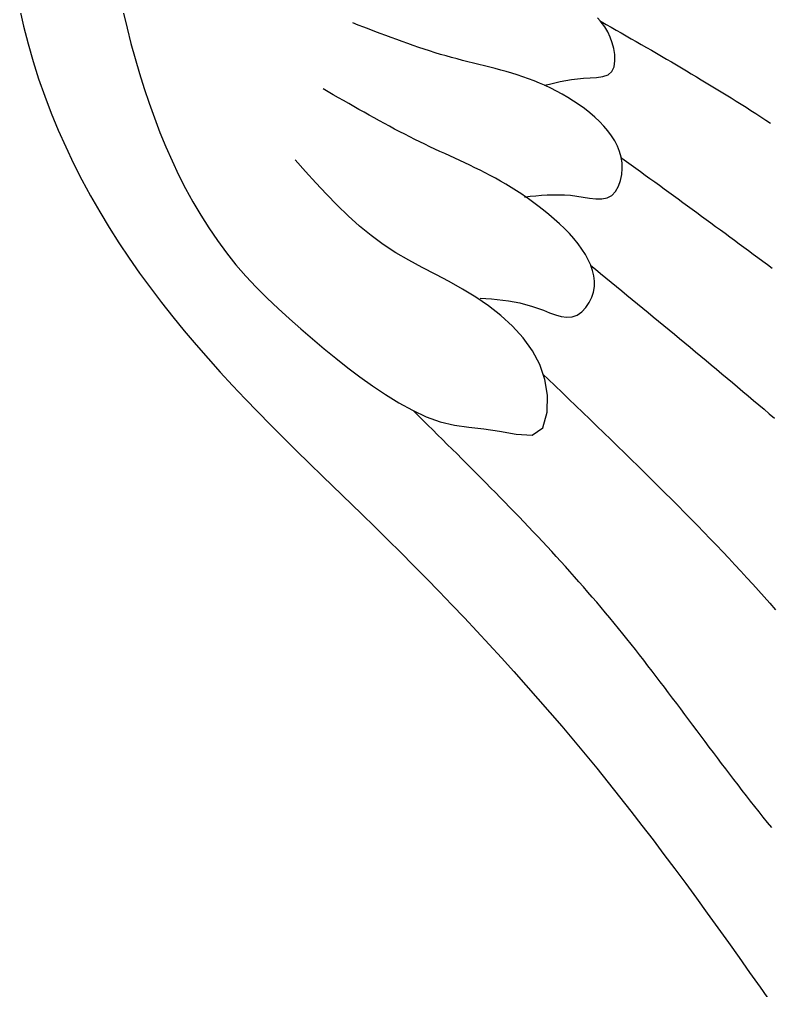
# Model space of a CAD drawing. Extents: x -3475 to 3475, y -2114 to 2114.
# Drawn here: x 3085 to 3278.4, y -1802.6 to -1552.6 of the extents above; entities that cross this region are included whole.
import ezdxf

# ---------------------------------------------------------------- set-up
doc = ezdxf.new("R2010")
doc.units = 0
doc.header["$MEASUREMENT"] = 0
doc.layers.get('0').update_dxf_attribs({"linetype": 'CONTINUOUS'})

msp = doc.modelspace()

# ---------------------------------------------------------------- linework, layer by layer
for p, q in [((3085.04, -1549.75), (3086.09, -1554.35)), ((3111.79, -1551.02), (3112.74, -1554.93)), ((3086.09, -1554.35), (3087.26, -1558.92)), ((3172.28, -1554.09), (3170.87, -1553.54)), ((3173.7, -1554.64), (3172.28, -1554.09)), ((3175.11, -1555.18), (3173.7, -1554.64)), ((3234.5, -1553.02), (3233.82, -1552.24)), ((3234.5, -1553.02), (3234.81, -1553.2)), ((3234.81, -1553.38), (3234.5, -1553.02)), ((3234.81, -1553.2), (3236.1, -1553.93)), ((3235.7, -1554.59), (3234.81, -1553.38)), ((3236.47, -1555.87), (3235.7, -1554.59)), ((3236.1, -1553.93), (3237.39, -1554.67)), ((3112.74, -1554.93), (3113.74, -1558.83)), ((3176.52, -1555.72), (3175.11, -1555.18)), ((3177.94, -1556.26), (3176.52, -1555.72)), ((3179.35, -1556.8), (3177.94, -1556.26)), ((3180.76, -1557.33), (3179.35, -1556.8)), ((3237.13, -1557.21), (3236.47, -1555.87)), ((3237.39, -1554.67), (3238.68, -1555.41)), ((3238.68, -1555.41), (3239.97, -1556.14)), ((3239.97, -1556.14), (3241.26, -1556.88)), ((3241.26, -1556.88), (3242.55, -1557.62)), ((3087.26, -1558.92), (3088.56, -1563.46)), ((3113.74, -1558.83), (3114.81, -1562.72)), ((3182.18, -1557.85), (3180.76, -1557.33)), ((3183.59, -1558.36), (3182.18, -1557.85)), ((3185, -1558.86), (3183.59, -1558.36)), ((3186.41, -1559.36), (3185, -1558.86)), ((3187.82, -1559.84), (3186.41, -1559.36)), ((3237.66, -1558.64), (3237.13, -1557.21)), ((3238.04, -1560.13), (3237.66, -1558.64)), ((3242.55, -1557.62), (3243.84, -1558.36)), ((3243.84, -1558.36), (3245.13, -1559.11)), ((3245.13, -1559.11), (3246.42, -1559.85)), ((3189.23, -1560.31), (3187.82, -1559.84)), ((3190.64, -1560.77), (3189.23, -1560.31)), ((3192.05, -1561.21), (3190.64, -1560.77)), ((3193.46, -1561.64), (3192.05, -1561.21)), ((3194.87, -1562.05), (3193.46, -1561.64)), ((3196.28, -1562.45), (3194.87, -1562.05)), ((3238.28, -1561.7), (3238.04, -1560.13)), ((3238.34, -1563.33), (3238.28, -1561.7)), ((3246.42, -1559.85), (3247.71, -1560.6)), ((3247.71, -1560.6), (3249, -1561.34)), ((3249, -1561.34), (3250.28, -1562.09)), ((3250.28, -1562.09), (3251.57, -1562.84)), ((3088.56, -1563.46), (3089.99, -1567.95)), ((3114.81, -1562.72), (3115.95, -1566.58)), ((3197.68, -1562.82), (3196.28, -1562.45)), ((3199.09, -1563.19), (3197.68, -1562.82)), ((3200.49, -1563.54), (3199.09, -1563.19)), ((3201.9, -1563.89), (3200.49, -1563.54)), ((3203.31, -1564.24), (3201.9, -1563.89)), ((3204.72, -1564.59), (3203.31, -1564.24)), ((3206.13, -1564.94), (3204.72, -1564.59)), ((3238.14, -1564.85), (3238.34, -1563.33)), ((3251.57, -1562.84), (3252.86, -1563.6)), ((3252.86, -1563.6), (3254.15, -1564.36)), ((3254.15, -1564.36), (3255.43, -1565.11)), ((3115.95, -1566.58), (3117.15, -1570.42)), ((3207.54, -1565.31), (3206.13, -1564.94)), ((3208.95, -1565.69), (3207.54, -1565.31)), ((3210.37, -1566.08), (3208.95, -1565.69)), ((3211.79, -1566.5), (3210.37, -1566.08)), ((3213.21, -1566.95), (3211.79, -1566.5)), ((3214.64, -1567.42), (3213.21, -1566.95)), ((3235.21, -1567.35), (3236.56, -1566.9)), ((3236.56, -1566.9), (3237.57, -1566.09)), ((3237.57, -1566.09), (3238.14, -1564.85)), ((3255.43, -1565.11), (3256.72, -1565.88)), ((3256.72, -1565.88), (3258, -1566.64)), ((3258, -1566.64), (3259.29, -1567.41)), ((3089.99, -1567.95), (3091.54, -1572.4)), ((3216.07, -1567.93), (3214.64, -1567.42)), ((3217.51, -1568.47), (3216.07, -1567.93)), ((3218.95, -1569.06), (3217.51, -1568.47)), ((3220.21, -1569.61), (3218.95, -1569.06)), ((3220.16, -1569.62), (3220.21, -1569.61)), ((3220.21, -1569.61), (3221.51, -1569.29)), ((3220.4, -1569.69), (3220.21, -1569.61)), ((3221.51, -1569.29), (3222.88, -1568.97)), ((3222.88, -1568.97), (3224.27, -1568.66)), ((3224.27, -1568.66), (3225.69, -1568.38)), ((3225.69, -1568.38), (3227.16, -1568.13)), ((3227.16, -1568.13), (3228.68, -1567.92)), ((3228.68, -1567.92), (3230.27, -1567.77)), ((3230.27, -1567.77), (3231.94, -1567.66)), ((3231.94, -1567.66), (3233.62, -1567.56)), ((3233.62, -1567.56), (3235.21, -1567.35)), ((3259.29, -1567.41), (3260.57, -1568.18)), ((3260.57, -1568.18), (3261.86, -1568.95)), ((3261.86, -1568.95), (3263.14, -1569.73)), ((3117.15, -1570.42), (3118.43, -1574.23)), ((3164.52, -1571.26), (3163.19, -1570.5)), ((3165.84, -1572.02), (3164.52, -1571.26)), ((3167.16, -1572.79), (3165.84, -1572.02)), ((3221.86, -1570.37), (3220.4, -1569.69)), ((3223.32, -1571.11), (3221.86, -1570.37)), ((3224.78, -1571.9), (3223.32, -1571.11)), ((3226.25, -1572.75), (3224.78, -1571.9)), ((3263.14, -1569.73), (3264.42, -1570.51)), ((3264.42, -1570.51), (3265.7, -1571.29)), ((3265.7, -1571.29), (3266.98, -1572.08)), ((3266.98, -1572.08), (3268.26, -1572.87)), ((3091.54, -1572.4), (3093.23, -1576.8)), ((3118.43, -1574.23), (3119.78, -1578)), ((3168.48, -1573.55), (3167.16, -1572.79)), ((3169.8, -1574.3), (3168.48, -1573.55)), ((3171.12, -1575.06), (3169.8, -1574.3)), ((3227.7, -1573.65), (3226.25, -1572.75)), ((3229.13, -1574.6), (3227.7, -1573.65)), ((3230.52, -1575.61), (3229.13, -1574.6)), ((3268.26, -1572.87), (3269.54, -1573.67)), ((3269.54, -1573.67), (3270.82, -1574.47)), ((3270.82, -1574.47), (3272.09, -1575.27)), ((3093.23, -1576.8), (3095.03, -1581.15)), ((3172.43, -1575.8), (3171.12, -1575.06)), ((3173.75, -1576.55), (3172.43, -1575.8)), ((3175.07, -1577.29), (3173.75, -1576.55)), ((3231.87, -1576.67), (3230.52, -1575.61)), ((3233.15, -1577.77), (3231.87, -1576.67)), ((3272.09, -1575.27), (3273.36, -1576.08)), ((3273.36, -1576.08), (3274.63, -1576.9)), ((3274.63, -1576.9), (3275.9, -1577.72)), ((3119.78, -1578), (3121.21, -1581.73)), ((3176.38, -1578.02), (3175.07, -1577.29)), ((3177.69, -1578.74), (3176.38, -1578.02)), ((3179, -1579.46), (3177.69, -1578.74)), ((3180.31, -1580.16), (3179, -1579.46)), ((3234.37, -1578.92), (3233.15, -1577.77)), ((3235.5, -1580.12), (3234.37, -1578.92)), ((3275.9, -1577.72), (3277.16, -1578.55)), ((3277.16, -1578.55), (3278.42, -1579.38)), ((3095.03, -1581.15), (3096.95, -1585.45)), ((3121.21, -1581.73), (3122.73, -1585.42)), ((3181.62, -1580.86), (3180.31, -1580.16)), ((3182.93, -1581.54), (3181.62, -1580.86)), ((3184.23, -1582.22), (3182.93, -1581.54)), ((3236.54, -1581.35), (3235.5, -1580.12)), ((3237.47, -1582.63), (3236.54, -1581.35)), ((3185.53, -1582.88), (3184.23, -1582.22)), ((3186.83, -1583.53), (3185.53, -1582.88)), ((3188.12, -1584.17), (3186.83, -1583.53)), ((3189.41, -1584.79), (3188.12, -1584.17)), ((3238.29, -1583.94), (3237.47, -1582.63)), ((3238.98, -1585.3), (3238.29, -1583.94)), ((3096.95, -1585.45), (3098.98, -1589.7)), ((3122.73, -1585.42), (3124.33, -1589.06)), ((3190.7, -1585.4), (3189.41, -1584.79)), ((3191.99, -1586), (3190.7, -1585.4)), ((3193.27, -1586.6), (3191.99, -1586)), ((3194.56, -1587.19), (3193.27, -1586.6)), ((3239.53, -1586.68), (3238.98, -1585.3)), ((3239.93, -1588.1), (3239.53, -1586.68)), ((3124.33, -1589.06), (3126.03, -1592.64)), ((3158.66, -1591.78), (3156.01, -1588.79)), ((3195.85, -1587.77), (3194.56, -1587.19)), ((3197.13, -1588.36), (3195.85, -1587.77)), ((3198.42, -1588.96), (3197.13, -1588.36)), ((3199.71, -1589.56), (3198.42, -1588.96)), ((3201.01, -1590.18), (3199.71, -1589.56)), ((3239.95, -1588.19), (3239.93, -1588.1)), ((3239.95, -1588.19), (3240.13, -1588.32)), ((3240.17, -1589.55), (3239.95, -1588.19)), ((3240.13, -1588.32), (3241.33, -1589.2)), ((3240.23, -1591.03), (3240.17, -1589.55)), ((3241.33, -1589.2), (3242.54, -1590.08)), ((3098.98, -1589.7), (3101.12, -1593.9)), ((3161.34, -1594.74), (3158.66, -1591.78)), ((3202.31, -1590.81), (3201.01, -1590.18)), ((3203.62, -1591.46), (3202.31, -1590.81)), ((3204.93, -1592.13), (3203.62, -1591.46)), ((3206.24, -1592.82), (3204.93, -1592.13)), ((3240.11, -1592.54), (3240.23, -1591.03)), ((3242.54, -1590.08), (3243.74, -1590.95)), ((3243.74, -1590.95), (3244.95, -1591.83)), ((3244.95, -1591.83), (3246.16, -1592.7)), ((3101.12, -1593.9), (3103.36, -1598.04)), ((3126.03, -1592.64), (3127.82, -1596.17)), ((3207.57, -1593.54), (3206.24, -1592.82)), ((3208.9, -1594.29), (3207.57, -1593.54)), ((3210.24, -1595.07), (3208.9, -1594.29)), ((3239.26, -1595.58), (3239.79, -1594.08)), ((3239.79, -1594.08), (3240.11, -1592.54)), ((3246.16, -1592.7), (3247.36, -1593.58)), ((3247.36, -1593.58), (3248.57, -1594.46)), ((3248.57, -1594.46), (3249.77, -1595.34)), ((3127.82, -1596.17), (3129.71, -1599.63)), ((3164.05, -1597.66), (3161.34, -1594.74)), ((3211.59, -1595.89), (3210.24, -1595.07)), ((3212.96, -1596.74), (3211.59, -1595.89)), ((3214.33, -1597.64), (3212.96, -1596.74)), ((3237.55, -1597.94), (3238.52, -1596.91)), ((3238.52, -1596.91), (3239.26, -1595.58)), ((3249.77, -1595.34), (3250.98, -1596.21)), ((3250.98, -1596.21), (3252.18, -1597.09)), ((3252.18, -1597.09), (3253.39, -1597.97)), ((3103.36, -1598.04), (3105.7, -1602.13)), ((3129.71, -1599.63), (3131.7, -1603.01)), ((3166.8, -1600.49), (3164.05, -1597.66)), ((3215.29, -1598.29), (3214.33, -1597.64)), ((3215.09, -1598.31), (3215.29, -1598.29)), ((3215.29, -1598.29), (3216.52, -1598.17)), ((3215.72, -1598.59), (3215.29, -1598.29)), ((3217.11, -1599.58), (3215.72, -1598.59)), ((3216.52, -1598.17), (3217.95, -1598.03)), ((3218.52, -1600.62), (3217.11, -1599.58)), ((3217.95, -1598.03), (3219.39, -1597.92)), ((3219.39, -1597.92), (3220.85, -1597.83)), ((3220.85, -1597.83), (3222.33, -1597.77)), ((3222.33, -1597.77), (3223.83, -1597.77)), ((3223.83, -1597.77), (3225.36, -1597.81)), ((3225.36, -1597.81), (3226.93, -1597.92)), ((3226.93, -1597.92), (3228.53, -1598.1)), ((3228.53, -1598.1), (3230.18, -1598.36)), ((3230.18, -1598.36), (3231.83, -1598.62)), ((3231.83, -1598.62), (3233.44, -1598.8)), ((3233.44, -1598.8), (3234.97, -1598.81)), ((3234.97, -1598.81), (3236.35, -1598.55)), ((3236.35, -1598.55), (3237.55, -1597.94)), ((3253.39, -1597.97), (3254.6, -1598.85)), ((3254.6, -1598.85), (3255.8, -1599.73)), ((3105.7, -1602.13), (3108.14, -1606.17)), ((3169.63, -1603.23), (3166.8, -1600.49)), ((3219.94, -1601.71), (3218.52, -1600.62)), ((3221.34, -1602.85), (3219.94, -1601.71)), ((3255.8, -1599.73), (3257.01, -1600.61)), ((3257.01, -1600.61), (3258.22, -1601.5)), ((3258.22, -1601.5), (3259.43, -1602.38)), ((3131.7, -1603.01), (3133.79, -1606.33)), ((3172.54, -1605.84), (3169.63, -1603.23)), ((3222.72, -1604.02), (3221.34, -1602.85)), ((3224.07, -1605.24), (3222.72, -1604.02)), ((3259.43, -1602.38), (3260.63, -1603.26)), ((3260.63, -1603.26), (3261.84, -1604.15)), ((3261.84, -1604.15), (3263.05, -1605.03)), ((3108.14, -1606.17), (3110.67, -1610.15)), ((3133.79, -1606.33), (3136, -1609.56)), ((3175.55, -1608.3), (3172.54, -1605.84)), ((3225.36, -1606.49), (3224.07, -1605.24)), ((3226.6, -1607.77), (3225.36, -1606.49)), ((3263.05, -1605.03), (3264.26, -1605.92)), ((3264.26, -1605.92), (3265.47, -1606.81)), ((3265.47, -1606.81), (3266.68, -1607.7)), ((3136, -1609.56), (3138.32, -1612.71)), ((3178.67, -1610.59), (3175.55, -1608.3)), ((3227.77, -1609.07), (3226.6, -1607.77)), ((3228.86, -1610.4), (3227.77, -1609.07)), ((3266.68, -1607.7), (3267.89, -1608.59)), ((3267.89, -1608.59), (3269.1, -1609.48)), ((3269.1, -1609.48), (3270.31, -1610.37)), ((3110.67, -1610.15), (3113.28, -1614.08)), ((3181.93, -1612.69), (3178.67, -1610.59)), ((3229.85, -1611.75), (3228.86, -1610.4)), ((3230.73, -1613.11), (3229.85, -1611.75)), ((3270.31, -1610.37), (3271.52, -1611.27)), ((3271.52, -1611.27), (3272.74, -1612.16)), ((3113.28, -1614.08), (3115.97, -1617.95)), ((3138.32, -1612.71), (3140.76, -1615.77)), ((3185.29, -1614.64), (3181.93, -1612.69)), ((3188.72, -1616.49), (3185.29, -1614.64)), ((3231.48, -1614.49), (3230.73, -1613.11)), ((3232.11, -1615.87), (3231.48, -1614.49)), ((3272.74, -1612.16), (3273.95, -1613.06)), ((3273.95, -1613.06), (3275.16, -1613.96)), ((3275.16, -1613.96), (3276.38, -1614.86)), ((3140.76, -1615.77), (3143.31, -1618.73)), ((3192.19, -1618.31), (3188.72, -1616.49)), ((3232.16, -1616.02), (3232.11, -1615.87)), ((3232.59, -1617.26), (3232.16, -1616.02)), ((3232.16, -1616.02), (3233.29, -1616.94)), ((3233.29, -1616.94), (3234.65, -1618.06)), ((3276.38, -1614.86), (3277.59, -1615.76)), ((3277.59, -1615.76), (3278.81, -1616.67)), ((3115.97, -1617.95), (3118.74, -1621.76)), ((3143.31, -1618.73), (3145.99, -1621.59)), ((3195.67, -1620.14), (3192.19, -1618.31)), ((3232.92, -1618.66), (3232.59, -1617.26)), ((3233.07, -1620.05), (3232.92, -1618.66)), ((3234.65, -1618.06), (3236, -1619.17)), ((3236, -1619.17), (3237.36, -1620.28)), ((3118.74, -1621.76), (3121.59, -1625.51)), ((3145.99, -1621.59), (3148.78, -1624.37)), ((3199.12, -1622.05), (3195.67, -1620.14)), ((3202.52, -1624.1), (3199.12, -1622.05)), ((3232.82, -1622.81), (3233.04, -1621.43)), ((3233.04, -1621.43), (3233.07, -1620.05)), ((3237.36, -1620.28), (3238.72, -1621.39)), ((3238.72, -1621.39), (3240.07, -1622.5)), ((3148.78, -1624.37), (3151.64, -1627.07)), ((3205.82, -1626.34), (3202.52, -1624.1)), ((3203.66, -1624.36), (3205.1, -1624.47)), ((3205.1, -1624.47), (3206.54, -1624.58)), ((3206.54, -1624.58), (3207.99, -1624.72)), ((3231.74, -1625.52), (3232.39, -1624.17)), ((3232.39, -1624.17), (3232.82, -1622.81)), ((3240.07, -1622.5), (3241.43, -1623.62)), ((3241.43, -1623.62), (3242.78, -1624.73)), ((3121.59, -1625.51), (3124.5, -1629.2)), ((3151.64, -1627.07), (3154.56, -1629.71)), ((3209, -1628.82), (3205.82, -1626.34)), ((3207.99, -1624.72), (3209.44, -1624.88)), ((3209.44, -1624.88), (3210.9, -1625.08)), ((3210.9, -1625.08), (3212.37, -1625.32)), ((3212.37, -1625.32), (3213.85, -1625.62)), ((3213.85, -1625.62), (3215.34, -1625.98)), ((3215.34, -1625.98), (3216.85, -1626.41)), ((3216.85, -1626.41), (3218.38, -1626.93)), ((3218.38, -1626.93), (3219.92, -1627.52)), ((3229.83, -1627.95), (3230.88, -1626.82)), ((3230.88, -1626.82), (3231.74, -1625.52)), ((3242.78, -1624.73), (3244.14, -1625.84)), ((3244.14, -1625.84), (3245.5, -1626.96)), ((3245.5, -1626.96), (3246.85, -1628.07)), ((3124.5, -1629.2), (3127.47, -1632.84)), ((3212, -1631.58), (3209, -1628.82)), ((3219.92, -1627.52), (3221.47, -1628.13)), ((3221.47, -1628.13), (3223, -1628.69)), ((3223, -1628.69), (3224.5, -1629.11)), ((3224.5, -1629.11), (3225.95, -1629.31)), ((3225.95, -1629.31), (3227.33, -1629.23)), ((3227.33, -1629.23), (3228.63, -1628.79)), ((3228.63, -1628.79), (3229.83, -1627.95)), ((3246.85, -1628.07), (3248.21, -1629.19)), ((3248.21, -1629.19), (3249.56, -1630.31)), ((3154.56, -1629.71), (3157.52, -1632.31)), ((3214.73, -1634.62), (3212, -1631.58)), ((3249.56, -1630.31), (3250.92, -1631.43)), ((3250.92, -1631.43), (3252.28, -1632.55)), ((3127.47, -1632.84), (3130.51, -1636.42)), ((3157.52, -1632.31), (3160.48, -1634.87)), ((3217.09, -1637.93), (3214.73, -1634.62)), ((3252.28, -1632.55), (3253.63, -1633.67)), ((3253.63, -1633.67), (3254.99, -1634.79)), ((3130.51, -1636.42), (3133.59, -1639.94)), ((3160.48, -1634.87), (3163.47, -1637.39)), ((3254.99, -1634.79), (3256.35, -1635.92)), ((3256.35, -1635.92), (3257.7, -1637.04)), ((3257.7, -1637.04), (3259.06, -1638.17)), ((3163.47, -1637.39), (3166.49, -1639.87)), ((3218.98, -1641.5), (3217.09, -1637.93)), ((3259.06, -1638.17), (3260.42, -1639.3)), ((3260.42, -1639.3), (3261.78, -1640.43)), ((3133.59, -1639.94), (3136.73, -1643.43)), ((3166.49, -1639.87), (3169.56, -1642.3)), ((3219.85, -1644), (3218.98, -1641.5)), ((3261.78, -1640.43), (3263.13, -1641.56)), ((3263.13, -1641.56), (3264.49, -1642.69)), ((3136.73, -1643.43), (3139.91, -1646.87)), ((3169.56, -1642.3), (3172.7, -1644.67)), ((3220.31, -1645.32), (3219.85, -1644)), ((3219.85, -1644), (3221.11, -1645.21)), ((3264.49, -1642.69), (3265.85, -1643.83)), ((3265.85, -1643.83), (3267.21, -1644.97)), ((3139.91, -1646.87), (3143.13, -1650.28)), ((3172.7, -1644.67), (3175.92, -1646.98)), ((3175.92, -1646.98), (3179.25, -1649.2)), ((3220.98, -1649.39), (3220.31, -1645.32)), ((3221.11, -1645.21), (3222.91, -1646.93)), ((3222.91, -1646.93), (3224.71, -1648.66)), ((3267.21, -1644.97), (3268.56, -1646.11)), ((3268.56, -1646.11), (3269.92, -1647.25)), ((3179.25, -1649.2), (3182.68, -1651.32)), ((3220.9, -1653.69), (3220.98, -1649.39)), ((3224.71, -1648.66), (3226.51, -1650.39)), ((3269.92, -1647.25), (3271.28, -1648.39)), ((3271.28, -1648.39), (3272.64, -1649.54)), ((3272.64, -1649.54), (3274, -1650.69)), ((3143.13, -1650.28), (3146.39, -1653.65)), ((3182.68, -1651.32), (3186.2, -1653.24)), ((3226.51, -1650.39), (3228.31, -1652.12)), ((3228.31, -1652.12), (3230.1, -1653.85)), ((3274, -1650.69), (3275.36, -1651.84)), ((3275.36, -1651.84), (3276.71, -1652.99)), ((3146.39, -1653.65), (3149.68, -1656.99)), ((3186.2, -1653.24), (3189.77, -1654.89)), ((3187.71, -1654.62), (3186.46, -1653.39)), ((3188.96, -1655.85), (3187.71, -1654.62)), ((3219.81, -1657.76), (3220.9, -1653.69)), ((3230.1, -1653.85), (3231.89, -1655.57)), ((3276.71, -1652.99), (3278.07, -1654.14)), ((3278.07, -1654.14), (3279.43, -1655.3)), ((3149.68, -1656.99), (3152.99, -1660.31)), ((3190.2, -1657.08), (3188.96, -1655.85)), ((3189.77, -1654.89), (3193.38, -1656.19)), ((3191.45, -1658.32), (3190.2, -1657.08)), ((3193.38, -1656.19), (3197.02, -1657.07)), ((3197.02, -1657.07), (3200.71, -1657.62)), ((3231.89, -1655.57), (3233.68, -1657.3)), ((3192.7, -1659.55), (3191.45, -1658.32)), ((3193.94, -1660.78), (3192.7, -1659.55)), ((3200.71, -1657.62), (3204.55, -1658.06)), ((3204.55, -1658.06), (3208.61, -1658.58)), ((3208.61, -1658.58), (3212.94, -1659.35)), ((3212.94, -1659.35), (3217.07, -1659.68)), ((3217.07, -1659.68), (3219.81, -1657.76)), ((3233.68, -1657.3), (3235.46, -1659.02)), ((3235.46, -1659.02), (3237.24, -1660.74)), ((3152.99, -1660.31), (3156.32, -1663.62)), ((3195.19, -1662.01), (3193.94, -1660.78)), ((3196.43, -1663.25), (3195.19, -1662.01)), ((3237.24, -1660.74), (3239.01, -1662.46)), ((3156.32, -1663.62), (3159.67, -1666.9)), ((3197.68, -1664.48), (3196.43, -1663.25)), ((3198.92, -1665.72), (3197.68, -1664.48)), ((3239.01, -1662.46), (3240.77, -1664.18)), ((3240.77, -1664.18), (3242.53, -1665.9)), ((3159.67, -1666.9), (3163.04, -1670.18)), ((3200.16, -1666.96), (3198.92, -1665.72)), ((3201.4, -1668.2), (3200.16, -1666.96)), ((3242.53, -1665.9), (3244.28, -1667.62)), ((3202.63, -1669.44), (3201.4, -1668.2)), ((3203.87, -1670.68), (3202.63, -1669.44)), ((3244.28, -1667.62), (3246.02, -1669.33)), ((3246.02, -1669.33), (3247.75, -1671.04)), ((3163.04, -1670.18), (3173.14, -1680)), ((3205.1, -1671.93), (3203.87, -1670.68)), ((3206.33, -1673.17), (3205.1, -1671.93)), ((3247.75, -1671.04), (3249.48, -1672.75)), ((3207.56, -1674.42), (3206.33, -1673.17)), ((3208.78, -1675.67), (3207.56, -1674.42)), ((3249.48, -1672.75), (3251.19, -1674.46)), ((3251.19, -1674.46), (3252.89, -1676.16)), ((3210.01, -1676.93), (3208.78, -1675.67)), ((3211.22, -1678.18), (3210.01, -1676.93)), ((3252.89, -1676.16), (3254.59, -1677.86)), ((3212.44, -1679.44), (3211.22, -1678.18)), ((3213.65, -1680.7), (3212.44, -1679.44)), ((3254.59, -1677.86), (3256.27, -1679.56)), ((3256.27, -1679.56), (3257.93, -1681.25)), ((3173.14, -1680), (3176.5, -1683.28)), ((3214.86, -1681.96), (3213.65, -1680.7)), ((3216.07, -1683.23), (3214.86, -1681.96)), ((3257.93, -1681.25), (3259.59, -1682.94)), ((3176.5, -1683.28), (3179.85, -1686.57)), ((3217.27, -1684.5), (3216.07, -1683.23)), ((3218.47, -1685.77), (3217.27, -1684.5)), ((3259.59, -1682.94), (3261.23, -1684.63)), ((3261.23, -1684.63), (3262.86, -1686.32)), ((3179.85, -1686.57), (3183.18, -1689.88)), ((3219.67, -1687.05), (3218.47, -1685.77)), ((3220.86, -1688.33), (3219.67, -1687.05)), ((3262.86, -1686.32), (3264.47, -1688)), ((3222.05, -1689.61), (3220.86, -1688.33)), ((3223.23, -1690.9), (3222.05, -1689.61)), ((3264.47, -1688), (3266.07, -1689.67)), ((3183.18, -1689.88), (3186.5, -1693.21)), ((3224.41, -1692.19), (3223.23, -1690.9)), ((3266.07, -1689.67), (3267.65, -1691.34)), ((3267.65, -1691.34), (3269.22, -1693.01)), ((3186.5, -1693.21), (3189.79, -1696.55)), ((3225.58, -1693.49), (3224.41, -1692.19)), ((3226.75, -1694.78), (3225.58, -1693.49)), ((3269.22, -1693.01), (3270.77, -1694.68)), ((3189.79, -1696.55), (3193.07, -1699.92)), ((3227.91, -1696.09), (3226.75, -1694.78)), ((3229.07, -1697.4), (3227.91, -1696.09)), ((3270.77, -1694.68), (3272.3, -1696.34)), ((3272.3, -1696.34), (3273.81, -1697.99)), ((3230.22, -1698.71), (3229.07, -1697.4)), ((3231.37, -1700.02), (3230.22, -1698.71)), ((3273.81, -1697.99), (3275.31, -1699.64)), ((3193.07, -1699.92), (3196.33, -1703.3)), ((3232.51, -1701.35), (3231.37, -1700.02)), ((3233.65, -1702.67), (3232.51, -1701.35)), ((3275.31, -1699.64), (3276.78, -1701.29)), ((3276.78, -1701.29), (3278.24, -1702.93)), ((3196.33, -1703.3), (3199.57, -1706.69)), ((3234.78, -1704), (3233.65, -1702.67)), ((3235.9, -1705.34), (3234.78, -1704)), ((3278.24, -1702.93), (3279.69, -1704.57)), ((3199.57, -1706.69), (3202.78, -1710.11)), ((3237.02, -1706.68), (3235.9, -1705.34)), ((3238.13, -1708.03), (3237.02, -1706.68)), ((3239.23, -1709.38), (3238.13, -1708.03)), ((3240.33, -1710.74), (3239.23, -1709.38)), ((3202.78, -1710.11), (3205.98, -1713.55)), ((3241.43, -1712.1), (3240.33, -1710.74)), ((3242.51, -1713.47), (3241.43, -1712.1)), ((3205.98, -1713.55), (3209.15, -1717)), ((3243.6, -1714.84), (3242.51, -1713.47)), ((3209.15, -1717), (3212.3, -1720.48)), ((3244.68, -1716.22), (3243.6, -1714.84)), ((3245.75, -1717.59), (3244.68, -1716.22)), ((3246.82, -1718.98), (3245.75, -1717.59)), ((3247.89, -1720.36), (3246.82, -1718.98)), ((3212.3, -1720.48), (3215.43, -1723.97)), ((3248.95, -1721.75), (3247.89, -1720.36)), ((3250.01, -1723.14), (3248.95, -1721.75)), ((3215.43, -1723.97), (3218.53, -1727.49)), ((3251.07, -1724.53), (3250.01, -1723.14)), ((3252.13, -1725.93), (3251.07, -1724.53)), ((3253.18, -1727.32), (3252.13, -1725.93)), ((3218.53, -1727.49), (3221.61, -1731.02)), ((3254.23, -1728.72), (3253.18, -1727.32)), ((3255.28, -1730.12), (3254.23, -1728.72)), ((3221.61, -1731.02), (3224.66, -1734.58)), ((3256.33, -1731.52), (3255.28, -1730.12)), ((3257.38, -1732.92), (3256.33, -1731.52)), ((3224.66, -1734.58), (3227.69, -1738.16)), ((3258.43, -1734.32), (3257.38, -1732.92)), ((3259.48, -1735.73), (3258.43, -1734.32)), ((3260.53, -1737.13), (3259.48, -1735.73)), ((3227.69, -1738.16), (3230.69, -1741.76)), ((3261.58, -1738.53), (3260.53, -1737.13)), ((3262.63, -1739.93), (3261.58, -1738.53)), ((3230.69, -1741.76), (3233.66, -1745.38)), ((3263.68, -1741.33), (3262.63, -1739.93)), ((3264.73, -1742.72), (3263.68, -1741.33)), ((3265.79, -1744.12), (3264.73, -1742.72)), ((3266.85, -1745.51), (3265.79, -1744.12)), ((3233.66, -1745.38), (3236.61, -1749.03)), ((3267.91, -1746.91), (3266.85, -1745.51)), ((3268.97, -1748.3), (3267.91, -1746.91)), ((3236.61, -1749.03), (3239.52, -1752.69)), ((3270.04, -1749.68), (3268.97, -1748.3)), ((3271.11, -1751.07), (3270.04, -1749.68)), ((3272.18, -1752.45), (3271.11, -1751.07)), ((3239.52, -1752.69), (3242.42, -1756.38)), ((3273.26, -1753.83), (3272.18, -1752.45)), ((3274.34, -1755.2), (3273.26, -1753.83)), ((3242.42, -1756.38), (3245.29, -1760.08)), ((3275.43, -1756.57), (3274.34, -1755.2)), ((3276.52, -1757.94), (3275.43, -1756.57)), ((3277.62, -1759.3), (3276.52, -1757.94)), ((3278.72, -1760.66), (3277.62, -1759.3)), ((3245.29, -1760.08), (3248.14, -1763.8)), ((3248.14, -1763.8), (3250.96, -1767.54)), ((3250.96, -1767.54), (3253.77, -1771.29)), ((3253.77, -1771.29), (3256.56, -1775.06)), ((3256.56, -1775.06), (3259.34, -1778.84)), ((3259.34, -1778.84), (3262.09, -1782.64)), ((3262.09, -1782.64), (3264.84, -1786.44)), ((3264.84, -1786.44), (3267.57, -1790.26)), ((3267.57, -1790.26), (3270.28, -1794.08)), ((3270.28, -1794.08), (3272.99, -1797.92)), ((3272.99, -1797.92), (3275.69, -1801.76)), ((3275.69, -1801.76), (3278.38, -1805.6))]:
    msp.add_line(p, q)

doc.saveas('drawing.dxf')
